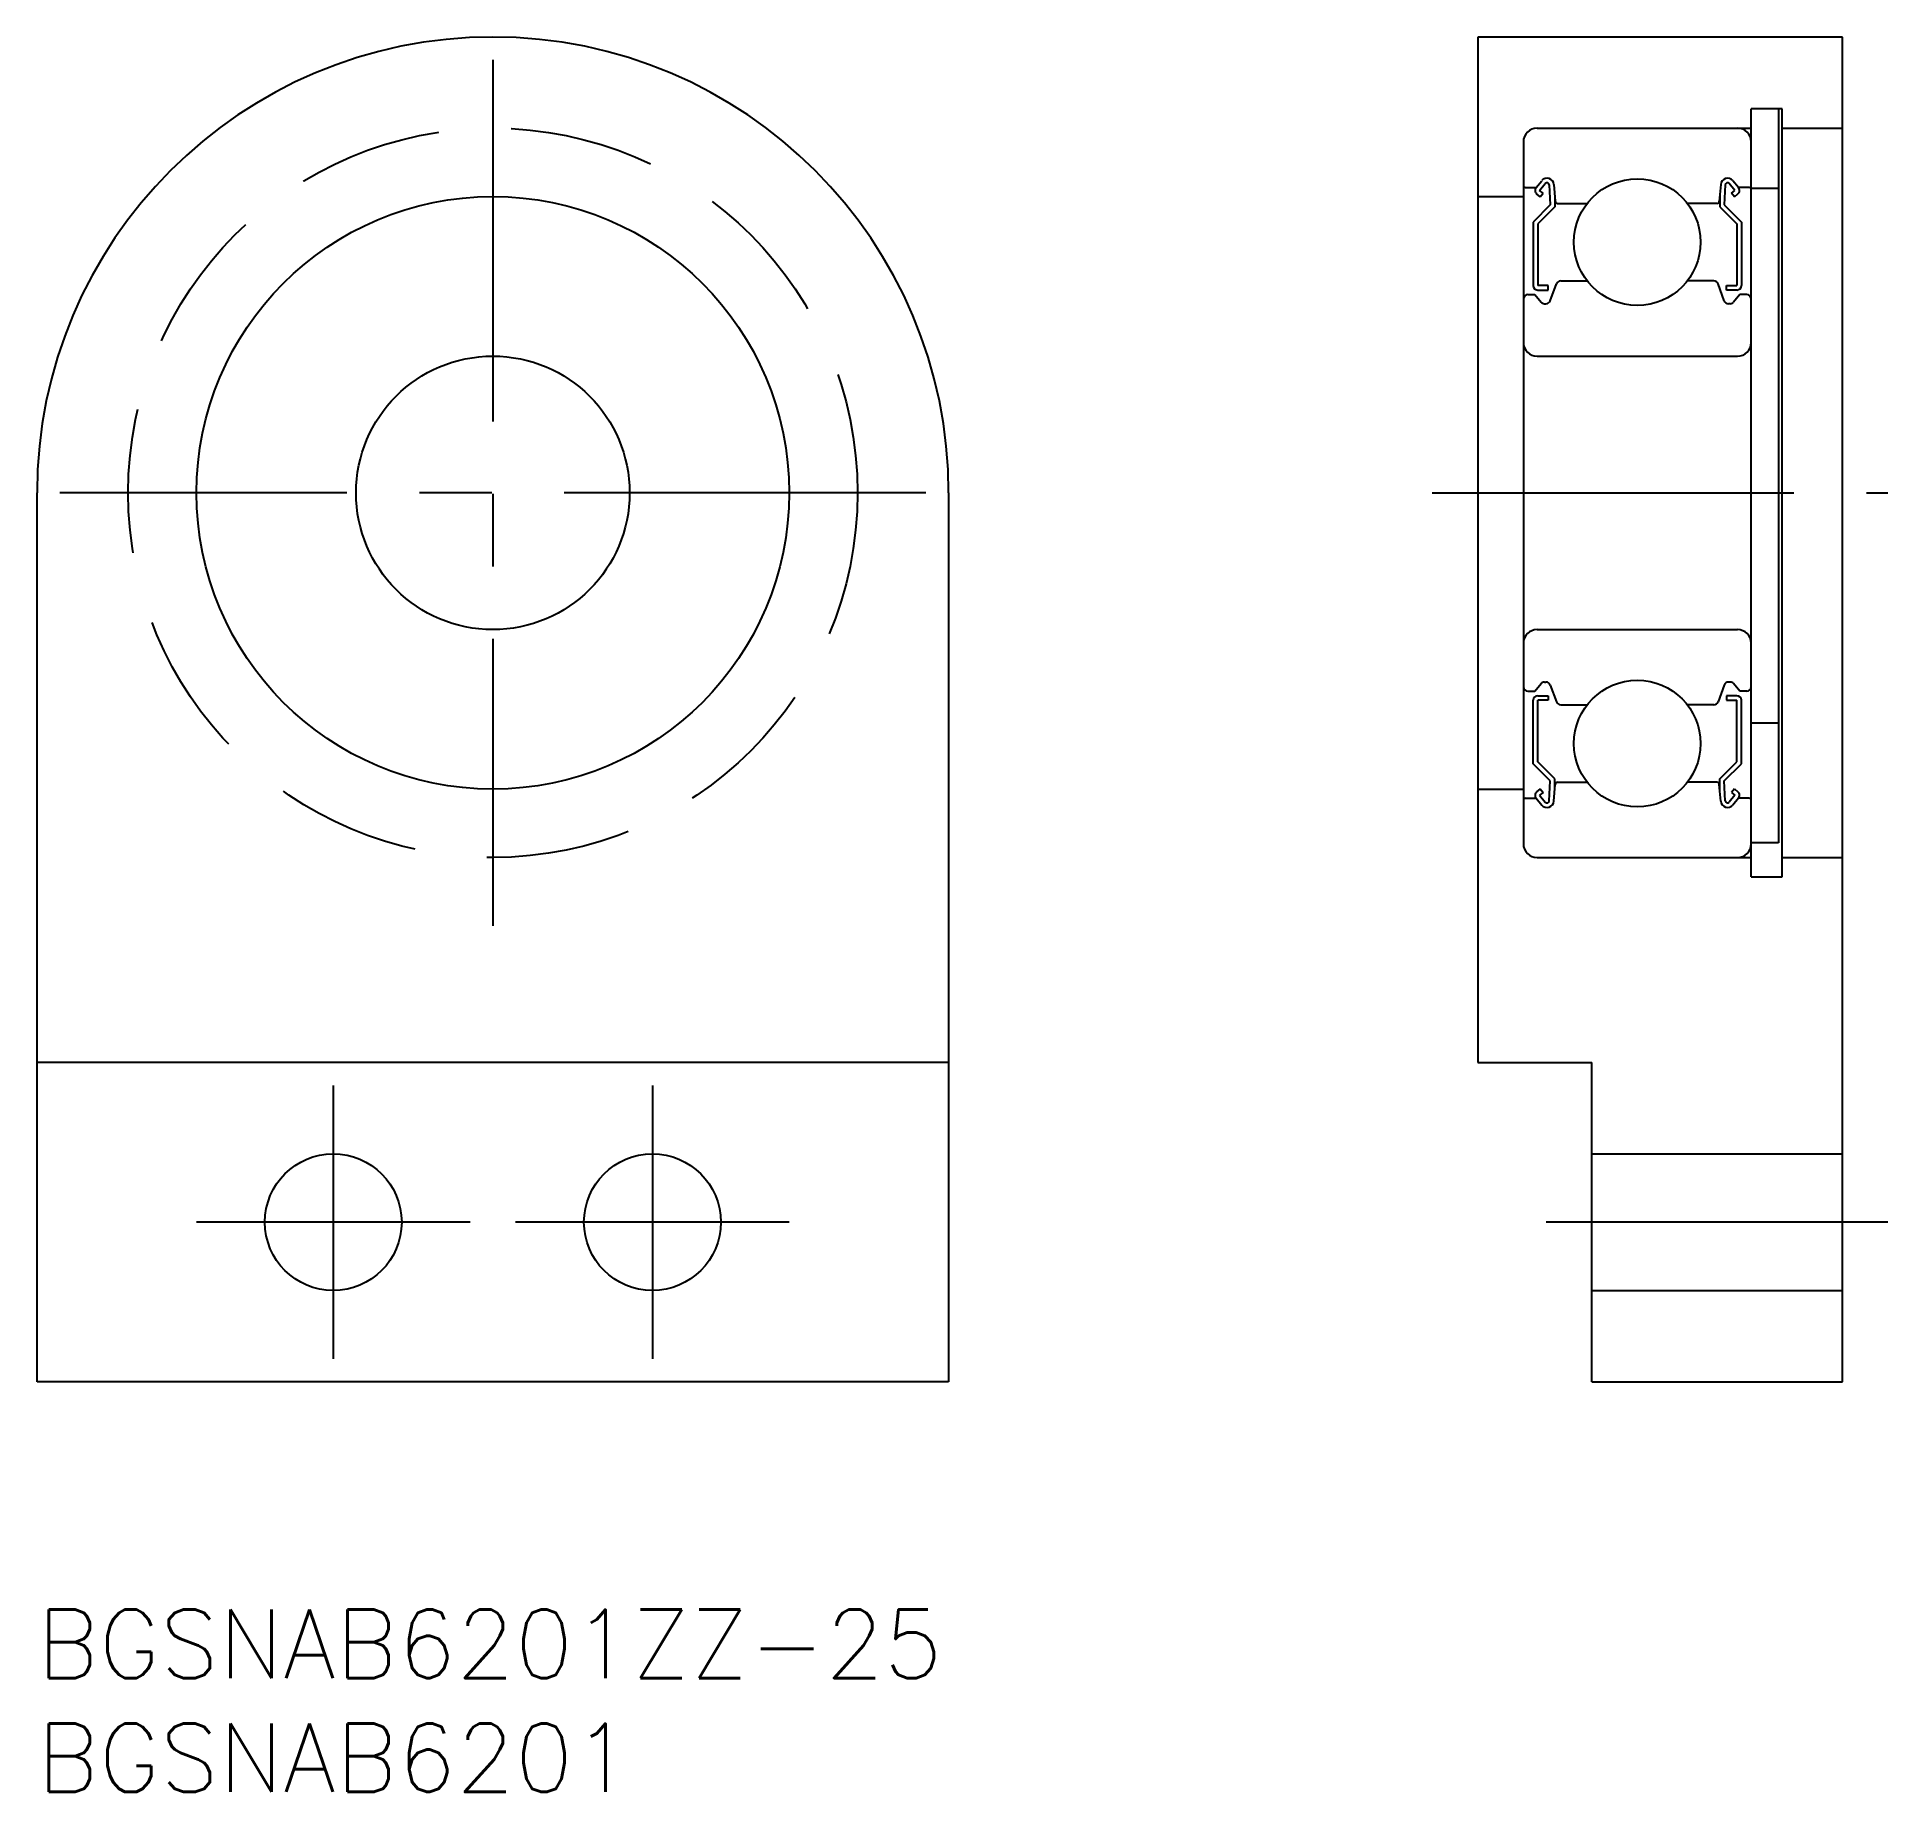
# Model space of a CAD drawing. Extents: x 0 to 81.2, y -8 to 69.
import ezdxf

# ---------------------------------------------------------------- set-up
doc = ezdxf.new("R2010")
doc.units = 0
doc.header["$LTSCALE"] = 0.5
doc.linetypes.add('CENTER', pattern=[50.8, 31.75, -6.35, 6.35, -6.35])
doc.linetypes.add('DASHED', pattern=[19.05, 12.7, -6.35])
for name, color, linetype in [('MSM_CENTER', 1, 'CENTER'), ('MSM_CONTINUOUS', 7, 'CONTINUOUS'), ('MSM_DASHED', 4, 'DASHED'), ('MSM_PART_NUMBER', 7, 'CONTINUOUS')]:
    doc.layers.add(name, color=color, linetype=linetype)
doc.styles.get("Standard").update_dxf_attribs({"font": 'txt.shx', "height": 3, "bigfont": 'bigfont.shx'})

# ---------------------------------------------------------------- blocks, each defined once
blk = doc.blocks.new('*U6')
at = {"layer": 'MSM_PART_NUMBER'}
blk.add_text('BGSNAB6201ZZ-25', height=3, dxfattribs=at).set_placement((0, -3))
blk = doc.blocks.new('*U7')
at = {"layer": 'MSM_PART_NUMBER'}
blk.add_text('BGSNAB6201', height=3, dxfattribs=at).set_placement((0, -8))

msp = doc.modelspace()

# ---------------------------------------------------------------- linework, layer by layer
at = {"layer": 'MSM_CENTER'}
for p, q in [((20, 68), (20, 30)), ((39, 49), (1, 49)), ((61.216, 49), (81.216, 49)), ((13, 23), (13, 11)), ((27, 23), (27, 11)), ((19, 17), (7, 17)), ((33, 17), (21, 17)), ((81.216, 17), (66.216, 17))]:
    msp.add_line(p, q, dxfattribs=at)
at = {"layer": 'MSM_CONTINUOUS'}
for p, q in [((63.216, 69), (63.216, 24)), ((79.216, 69), (63.216, 69)), ((79.216, 10), (79.216, 69)), ((75.216, 32.15), (75.216, 65.85)), ((76.566, 65.85, -1.3), (75.216, 65.85, -1.3)), ((76.416, 65.85), (76.416, 33.65)), ((76.566, 32.15, -0.1), (76.566, 65.85, -0.1)), ((65.816, 65), (75.216, 65)), ((76.566, 65, -1.3), (79.216, 65, -1.3)), ((65.216, 64.4), (65.216, 33.6)), ((65.776, 62.4), (66.025, 62.697)), ((65.929, 62.271), (66.179, 62.569)), ((74.502, 62.271), (74.252, 62.569)), ((74.655, 62.4), (74.406, 62.697)), ((63.216, 62), (65.216, 62)), ((65.316, 62.4), (65.776, 62.4)), ((65.953, 61.99), (65.8, 62.118)), ((66.082, 62.143), (65.929, 62.271)), ((65.954, 61.99), (66.082, 62.143)), ((66.355, 62.51), (66.399, 61.633)), ((66.554, 62.531), (66.618, 61.791)), ((66.598, 62.02), (66.598, 61.55)), ((73.877, 62.531), (73.813, 61.791)), ((73.833, 62.02), (73.833, 61.55)), ((74.076, 62.51), (74.032, 61.633)), ((74.477, 61.99), (74.349, 62.143)), ((74.35, 62.143), (74.502, 62.271)), ((74.478, 61.99), (74.631, 62.118)), ((75.116, 62.4), (74.655, 62.4)), ((76.416, 62.35, -1.3), (75.216, 62.35, -1.3)), ((66.398, 61.633), (65.648, 60.883)), ((66.598, 61.55), (65.848, 60.8)), ((66.718, 61.7), (68.018, 61.7)), ((73.713, 61.7), (72.413, 61.7)), ((73.833, 61.55), (74.583, 60.8)), ((74.033, 61.633), (74.783, 60.883)), ((65.649, 60.883), (65.649, 58.1)), ((65.849, 60.8), (65.849, 58.1)), ((74.583, 60.8), (74.583, 58.1)), ((74.783, 60.883), (74.783, 58.1)), ((65.416, 57.7), (65.716, 57.7)), ((65.716, 57.7), (65.991, 57.371)), ((66.299, 58.1), (65.849, 58.1)), ((65.849, 57.9), (66.299, 57.9)), ((66.299, 57.9), (66.299, 58.1)), ((66.397, 57.432), (66.666, 58.168)), ((66.854, 58.3), (68.018, 58.3)), ((73.577, 58.3), (72.413, 58.3)), ((74.034, 57.432), (73.765, 58.168)), ((74.133, 58.1), (74.583, 58.1)), ((74.133, 57.9), (74.133, 58.1)), ((74.583, 57.9), (74.133, 57.9)), ((74.715, 57.7), (74.44, 57.371)), ((75.016, 57.7), (74.716, 57.7)), ((66.144, 57.3), (66.209, 57.3)), ((74.287, 57.3), (74.222, 57.3)), ((65.816, 55), (74.616, 55)), ((0, 10), (0, 49)), ((40, 49), (40, 10)), ((65.816, 43), (74.616, 43)), ((65.716, 40.3), (65.991, 40.629)), ((66.144, 40.7), (66.209, 40.7)), ((74.287, 40.7), (74.222, 40.7)), ((74.715, 40.3), (74.44, 40.629)), ((65.416, 40.3), (65.716, 40.3)), ((65.649, 37.117), (65.649, 39.9)), ((65.849, 40.1), (66.299, 40.1)), ((65.849, 37.2), (65.849, 39.9)), ((66.299, 39.9), (65.849, 39.9)), ((66.299, 40.1), (66.299, 39.9)), ((66.397, 40.568), (66.666, 39.832)), ((74.034, 40.568), (73.765, 39.832)), ((74.583, 40.1), (74.133, 40.1)), ((74.133, 40.1), (74.133, 39.9)), ((74.133, 39.9), (74.583, 39.9)), ((74.583, 37.2), (74.583, 39.9)), ((75.016, 40.3), (74.716, 40.3)), ((74.783, 37.117), (74.783, 39.9)), ((66.854, 39.7), (68.018, 39.7)), ((73.577, 39.7), (72.413, 39.7)), ((76.416, 38.893, -1.3), (75.216, 38.893, -1.3)), ((66.398, 36.367), (65.648, 37.117)), ((66.598, 36.45), (65.848, 37.2)), ((73.833, 36.45), (74.583, 37.2)), ((74.033, 36.367), (74.783, 37.117)), ((63.216, 36), (65.216, 36)), ((65.953, 36.01), (65.8, 35.882)), ((66.082, 35.857), (65.929, 35.729)), ((65.954, 36.01), (66.082, 35.857)), ((66.355, 35.49), (66.399, 36.367)), ((66.554, 35.469), (66.618, 36.209)), ((66.598, 35.98), (66.598, 36.45)), ((66.718, 36.3), (68.018, 36.3)), ((73.713, 36.3), (72.413, 36.3)), ((73.877, 35.469), (73.813, 36.209)), ((73.833, 35.98), (73.833, 36.45)), ((74.076, 35.49), (74.032, 36.367)), ((74.477, 36.01), (74.349, 35.857)), ((74.35, 35.857), (74.502, 35.729)), ((74.478, 36.01), (74.631, 35.882)), ((65.316, 35.6), (65.776, 35.6)), ((65.776, 35.6), (66.025, 35.303)), ((65.929, 35.729), (66.179, 35.431)), ((74.502, 35.729), (74.252, 35.431)), ((74.655, 35.6), (74.406, 35.303)), ((75.116, 35.6), (74.655, 35.6)), ((76.416, 33.65, -1.3), (75.216, 33.65, -1.3)), ((65.816, 33), (75.216, 33)), ((68.216, 33), (68.216, 33)), ((76.566, 33, -1.3), (79.216, 33, -1.3)), ((75.216, 32.15, -1.3), (76.566, 32.15, -1.3)), ((40, 24), (0, 24)), ((63.216, 24), (68.216, 24)), ((68.216, 10), (68.216, 24)), ((68.216, 20), (79.216, 20)), ((68.216, 14), (79.216, 14)), ((40, 10), (0, 10)), ((68.216, 10), (79.216, 10))]:
    msp.add_line(p, q, dxfattribs=at)
for centre, radius in [((70.216, 60), 2.778), ((20, 49), 13), ((20, 49), 6), ((70.216, 38), 2.778), ((13, 17), 3), ((27, 17), 3)]:
    msp.add_circle(centre, radius, dxfattribs=at)
for centre, radius, start, end in [((20, 49), 20, 0, 180), ((65.816, 64.4), 0.6, 90, 180), ((74.616, 64.4), 0.6, 0, 90), ((66.255, 62.505), 0.3, 4.99683, 140.00119), ((66.255, 62.505), 0.1, 2.81979, 140.00022), ((74.176, 62.505), 0.3, 39.99881, 175.00317), ((74.176, 62.505), 0.1, 39.99978, 177.18021), ((65.316, 62.5), 0.1, 180, 270), ((65.929, 62.271), 0.2, 140.00119, 230.08703), ((66.718, 61.8), 0.1, 184.99683, 270), ((73.713, 61.8), 0.1, 270, 355.00317), ((74.502, 62.271), 0.2, 309.91297, 39.99881), ((75.116, 62.5), 0.1, 270, 0), ((65.416, 57.5), 0.2, 90, 180), ((65.849, 58.1), 0.2, 180, 270), ((66.854, 58.1), 0.2, 90, 159.99165), ((73.577, 58.1), 0.2, 20.00835, 90), ((74.583, 58.1), 0.2, 270, 0), ((75.016, 57.5), 0.2, 0, 90), ((66.144, 57.5), 0.2, 219.9952, 270), ((66.209, 57.5), 0.2, 270, 339.99165), ((74.222, 57.5), 0.2, 200.00835, 270), ((74.287, 57.5), 0.2, 270, 320.0048), ((65.816, 55.6), 0.6, 180, 270), ((74.616, 55.6), 0.6, 270, 0), ((65.816, 42.4), 0.6, 90, 180), ((74.616, 42.4), 0.6, 0, 90), ((66.144, 40.5), 0.2, 90, 140.0048), ((66.209, 40.5), 0.2, 20.00835, 90), ((74.222, 40.5), 0.2, 90, 159.99165), ((74.287, 40.5), 0.2, 39.9952, 90), ((65.416, 40.5), 0.2, 180, 270), ((65.849, 39.9), 0.2, 90, 180), ((66.854, 39.9), 0.2, 200.00835, 270), ((73.577, 39.9), 0.2, 270, 339.99165), ((74.583, 39.9), 0.2, 0, 90), ((75.016, 40.5), 0.2, 270, 0), ((65.929, 35.729), 0.2, 129.91297, 219.99881), ((66.718, 36.2), 0.1, 90, 175.00317), ((73.713, 36.2), 0.1, 4.99683, 90), ((74.502, 35.729), 0.2, 320.00119, 50.08703), ((65.316, 35.5), 0.1, 90, 180), ((66.255, 35.495), 0.3, 219.99881, 355.00317), ((66.255, 35.495), 0.1, 219.99978, 357.18021), ((74.176, 35.495), 0.3, 184.99683, 320.00119), ((74.176, 35.495), 0.1, 182.81979, 320.00022), ((75.116, 35.5), 0.1, 0, 90), ((65.816, 33.6), 0.6, 180, 270), ((74.616, 33.6), 0.6, 270, 0)]:
    msp.add_arc(centre, radius, start, end, dxfattribs=at)
at = {"layer": 'MSM_DASHED'}
msp.add_circle((20, 49), 16, dxfattribs=at)

# ---------------------------------------------------------------- block references
at = {"layer": 'MSM_CONTINUOUS'}
for name in ['*U6', '*U7']:
    msp.add_blockref(name, (0, 0), dxfattribs=at)

doc.saveas('drawing.dxf')
